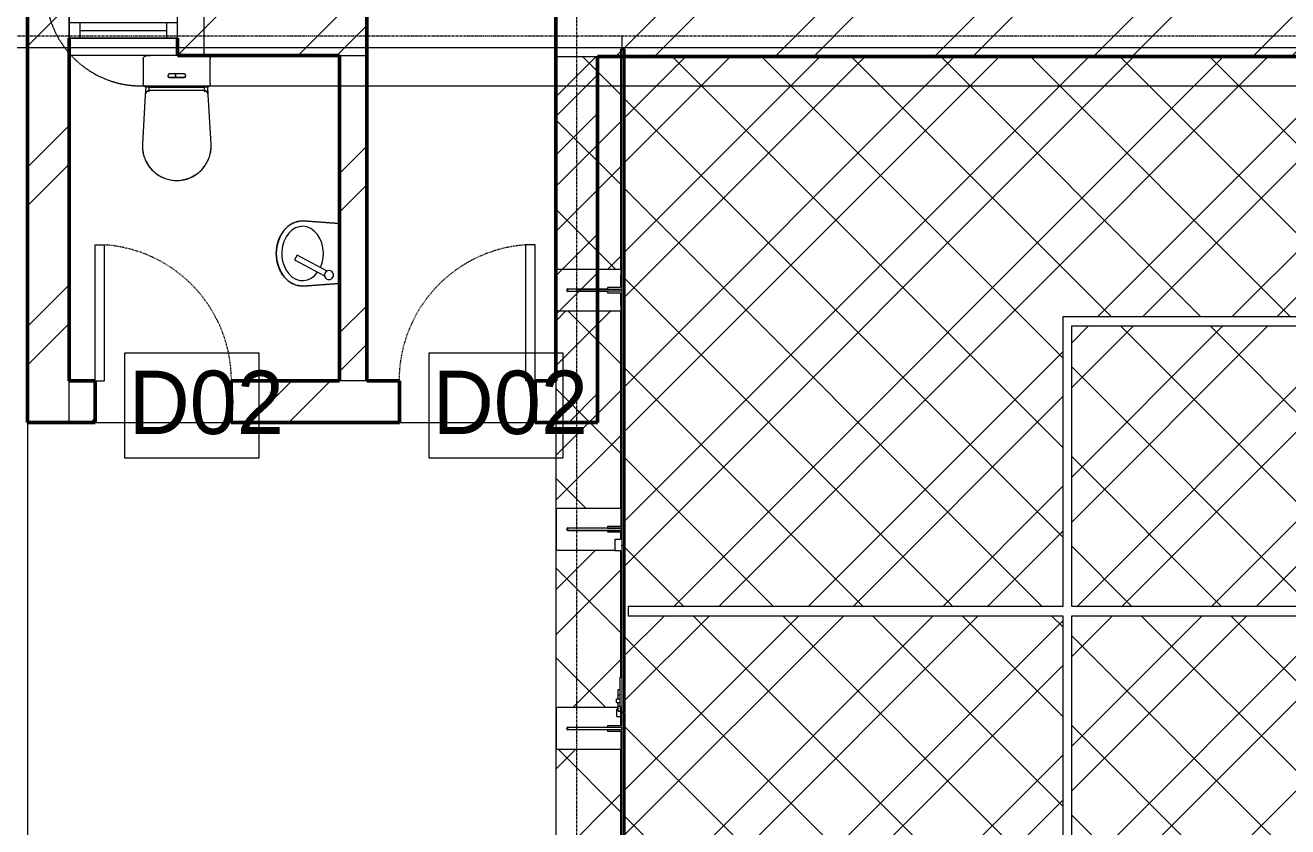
# Model space of a CAD drawing. Header units: inches. Extents: x 22 to 382261, y 22 to 371281.
# Drawn here: x 90373 to 97348, y 60759 to 65184 of the extents above; entities that cross this region are included whole.
import ezdxf

# ---------------------------------------------------------------- set-up
doc = ezdxf.new("R2010")
doc.units = ezdxf.units.IN
doc.header["$MEASUREMENT"] = 0
for name, pattern in [('_Tracejado médio', [4, 3, -1]), ('Dash', [6.35, 3.175, -3.175]), ('Grid Line 1_2_', [22.225, 12.7, -3.175, 3.175, -3.175]), ('Hidden 1_8_', [4.7625, 3.175, -1.5875])]:
    doc.linetypes.add(name, pattern=pattern)
for name, color, linetype, lineweight in [('A-ANNO-SYMB', 150, 'Continuous', 9), ('A-AREA', 32, 'Continuous', 9), ('A-DETL-HDLN', 90, 'Hidden 1_8_', 9), ('A-DOOR', 31, 'Continuous', 9), ('A-DOOR-HDLN', 31, 'Dash', 9), ('A-DOOR-IDEN', 31, 'Continuous', 9), ('A-FLOR', 192, 'Continuous', 9), ('A-FLOR-PATT', 8, 'Continuous', 9), ('A-GENM', 13, 'Continuous', 9), ('A-GLAZ', 151, 'Continuous', 9), ('A-GLAZ-SILL', 1, 'Continuous', 9), ('A-WALL', 113, 'Continuous', 9), ('A-WALL-PATT', 111, 'Continuous', 9), ('I-WALL', 2, 'Continuous', 9), ('P-SANR-FIXT', 6, 'Continuous', 9), ('Q-CASE', 31, 'Continuous', 9), ('S-GRID', 1, 'Continuous', 9)]:
    doc.layers.add(name, color=color, linetype=linetype, lineweight=lineweight)
doc.styles.add('Tw Cen MT Condensed', font='TCCM____.TTF', dxfattribs={"height": 1.35})
pattern_1 = [(45, (101903.7, 56557.85), (-440.033, 440.033), []), (45, (101903.7, 57224.6), (-440.033, 440.033), [])]

# ---------------------------------------------------------------- blocks, each defined once
blk = doc.blocks.new('M_Single-Flush - d02  toilet 750 by 2100-458073-01-GROUND FLOOR FURNITURE PLAN')
at = {"layer": 'A-DOOR'}
for p, q in [((375, -115), (324, -115)), ((324, -115), (324, -865)), ((375, -115), (375, -865)), ((375, -865), (324, -865))]:
    blk.add_line(p, q, dxfattribs=at)
at = {"layer": 'A-DOOR-HDLN'}
blk.add_arc((375, -115), 751.7, 180, 266.10967, dxfattribs=at)
blk = doc.blocks.new('M_Single-Flush - d02  toilet 750 by 2100-458074-01-GROUND FLOOR FURNITURE PLAN')
at = {"layer": 'A-DOOR'}
for p, q in [((375, 865), (324, 865)), ((324, 115), (324, 865)), ((375, 115), (375, 865)), ((375, 115), (324, 115))]:
    blk.add_line(p, q, dxfattribs=at)
at = {"layer": 'A-DOOR-HDLN'}
blk.add_arc((375, 115), 751.7, 93.89033, 180, dxfattribs=at)
blk = doc.blocks.new('Windows_Sgl_Plain - 600 by 600-438116-01-GROUND FLOOR FURNITURE PLAN')
at = {"layer": 'A-GLAZ'}
for p, q in [((-300, 161), (-300, -9.5)), ((300, 161), (-300, 161)), ((300, -9.5), (300, 161)), ((300, 73.5), (-300, 73.5)), ((-300, 73.5), (-300, 25.5)), ((-240, 73.5), (-240, -9.5)), ((240, -9.5), (240, 73.5)), ((300, 25.5), (300, 73.5)), ((-240, 32), (240, 32)), ((-300, -9.5), (300, -9.5)), ((300, -9.5), (-300, -9.5))]:
    blk.add_line(p, q, dxfattribs=at)
at = {"layer": 'A-GLAZ-SILL'}
for p, q in [((-300, 161), (-300, 124.7)), ((300, 161), (-300, 161)), ((300, 124.7), (300, 161))]:
    blk.add_line(p, q, dxfattribs=at)
blk = doc.blocks.new('Water_Closet_Toilet_19179_0001 - 540 x 360mm-369814-01-GROUND FLOOR FURNITURE PLAN')
at = {"layer": 'P-SANR-FIXT'}
for p, q in [((-189.7, 333.9), (-174.3, 62)), ((174.3, 62), (189.7, 333.9)), ((-173.9, 62), (-171.5, 18.7)), ((-151.8, 19.9), (-153.2, 44.6)), ((-149.3, 38.4), (149.3, 38.4)), ((145, 19.9), (-145, 19.9)), ((153.2, 44.6), (151.8, 19.9)), ((171.5, 18.7), (173.9, 62)), ((-185, -0.1), (-185, -134.9)), ((-39.7, -33.6), (39.7, -33.6)), ((6.9, -33.6), (-39.7, -33.6)), ((-39.7, -53.6), (39.7, -53.6)), ((-39.7, -53.6), (6.9, -53.6)), ((6.9, -33.6), (6.9, -53.6)), ((39.7, -33.6), (6.9, -33.6)), ((6.9, -33.6), (6.9, -53.6)), ((6.9, -53.6), (6.9, -33.6)), ((6.9, -53.6), (39.7, -53.6)), ((185, -134.9), (185, -0.1)), ((-145, -154.9), (-5.1, -154.9)), ((-5, -154.9), (0, -154.9)), ((0, -154.9), (145, -154.9))]:
    blk.add_line(p, q, dxfattribs=at)
at = {"layer": 'P-SANR-FIXT', "flags": 128}
for points in [[(189.7, 333.9), (190, 341.5), (189.9, 349.1), (189.6, 356.7), (189, 364.3), (188.1, 371.8), (186.8, 379.3), (185.3, 386.7), (183.5, 394.1), (181.3, 401.4), (178.9, 408.6), (176.2, 415.7), (173.2, 422.7), (170, 429.6), (166.4, 436.3), (162.6, 442.9), (158.6, 449.3), (154.3, 455.6), (149.7, 461.7), (144.9, 467.5), (139.9, 473.2), (134.6, 478.7), (129.2, 484), (123.5, 489.1), (117.6, 493.9), (111.6, 498.5), (105.3, 502.8), (98.9, 506.9), (92.3, 510.7), (85.6, 514.3), (78.8, 517.6), (71.8, 520.6), (64.7, 523.3), (57.5, 525.8), (50.2, 527.9), (42.9, 529.8), (35.4, 531.3), (27.9, 532.6), (20.4, 533.6), (12.8, 534.2), (5.2, 534.6), (-2.4, 534.7), (-10, 534.4), (-17.5, 533.9), (-25.1, 533), (-32.6, 531.9), (-40.1, 530.4), (-47.5, 528.6), (-54.8, 526.6), (-62, 524.3), (-69.1, 521.6), (-76.2, 518.7), (-83.1, 515.5), (-89.8, 512.1), (-96.5, 508.4), (-102.9, 504.4), (-109.2, 500.1), (-115.4, 495.6), (-121.3, 490.9), (-127.1, 485.9), (-132.6, 480.7), (-137.9, 475.3), (-143.1, 469.7), (-147.9, 463.9), (-152.6, 457.9), (-157, 451.7), (-161.1, 445.3), (-165, 438.8), (-168.7, 432.1), (-172, 425.3), (-175.1, 418.4), (-177.9, 411.3), (-180.5, 404.1), (-182.7, 396.9), (-184.6, 389.5), (-186.3, 382.1), (-187.6, 374.6), (-188.7, 367.1), (-189.4, 359.5), (-189.9, 351.9), (-190, 344.3), (-189.8, 336.8), (-189.7, 333.9)], [(189.7, 333.9), (190, 341.5), (189.9, 349.1), (189.6, 356.7), (189, 364.3), (188.1, 371.8), (186.8, 379.3), (185.3, 386.7), (183.5, 394.1), (181.3, 401.4), (178.9, 408.6), (176.2, 415.7), (173.2, 422.7), (170, 429.6), (166.4, 436.3), (162.6, 442.9), (158.6, 449.3), (154.3, 455.6), (149.7, 461.7), (144.9, 467.5), (139.9, 473.2), (134.6, 478.7), (129.2, 484), (123.5, 489.1), (117.6, 493.9), (111.6, 498.5), (105.3, 502.8), (98.9, 506.9), (92.3, 510.7), (85.6, 514.3), (78.8, 517.6), (71.8, 520.6), (64.7, 523.3), (57.5, 525.8), (50.2, 527.9), (42.9, 529.8), (35.4, 531.3), (27.9, 532.6), (20.4, 533.6), (12.8, 534.2), (5.2, 534.6), (-2.4, 534.7), (-10, 534.4), (-17.5, 533.9), (-25.1, 533), (-32.6, 531.9), (-40.1, 530.4), (-47.5, 528.6), (-54.8, 526.6), (-62, 524.3), (-69.1, 521.6), (-76.2, 518.7), (-83.1, 515.5), (-89.8, 512.1), (-96.5, 508.4), (-102.9, 504.4), (-109.2, 500.1), (-115.4, 495.6), (-121.3, 490.9), (-127.1, 485.9), (-132.6, 480.7), (-137.9, 475.3), (-143.1, 469.7), (-147.9, 463.9), (-152.6, 457.9), (-157, 451.7), (-161.1, 445.3), (-165, 438.8), (-168.7, 432.1), (-172, 425.3), (-175.1, 418.4), (-177.9, 411.3), (-180.5, 404.1), (-182.7, 396.9), (-184.6, 389.5), (-186.3, 382.1), (-187.6, 374.6), (-188.7, 367.1), (-189.4, 359.5), (-189.9, 351.9), (-190, 344.3), (-189.8, 336.8), (-189.7, 333.9)], [(-115.2, 495.4), (-121.1, 490.7), (-126.9, 485.7), (-132.4, 480.5), (-137.7, 475.1), (-142.8, 469.5), (-147.4, 464)], [(-76, 518.5), (-82.9, 515.3), (-89.7, 511.8), (-96.3, 508.1), (-102.8, 504.1), (-107.9, 500.7)], [(-28.9, 532.1), (-32.6, 531.5), (-40, 530.1), (-47.4, 528.3), (-54.7, 526.3), (-61.9, 524), (-67.7, 521.8)], [(22.7, 533), (20.4, 533.3), (12.8, 533.9), (5.2, 534.3), (-2.4, 534.3), (-10, 534.1), (-17.5, 533.6), (-19.6, 533.3)], [(64.6, 523), (57.4, 525.5), (50.1, 527.6), (42.8, 529.5), (35.4, 531), (28.1, 532.3)], [(107.7, 500.8), (105.1, 502.6), (98.7, 506.6), (92.2, 510.5), (85.5, 514), (78.6, 517.3), (74.6, 519)], [(139.7, 473), (134.4, 478.5), (129, 483.8), (123.3, 488.8), (117.4, 493.6), (115.2, 495.3)], [(-172, 424.6), (-174.8, 418.2), (-177.6, 411.2), (-180.2, 404), (-182.4, 396.8), (-184.3, 389.4), (-185.4, 384.5)], [(-148.4, 462.8), (-152.3, 457.7), (-156.7, 451.5), (-160.9, 445.2), (-164.8, 438.6), (-168.4, 432)], [(169.5, 429.8), (166.2, 436.2), (162.4, 442.7), (158.3, 449.1), (154, 455.4), (149.5, 461.5)], [(185.4, 384.5), (185, 386.7), (183.2, 394), (181, 401.3), (178.6, 408.5), (175.9, 415.6), (173, 422.6)], [(-186.5, 378.9), (-187.3, 374.6), (-188.4, 367.1), (-189.1, 359.5), (-189.6, 351.9), (-189.7, 344.3), (-189.5, 336.8), (-189.4, 333.9)], [(189.4, 333.9), (189.7, 341.5), (189.6, 349.1), (189.3, 356.7), (188.7, 364.2), (187.7, 371.8), (186.5, 379.2)], [(-174.3, 62), (-174.2, 61), (-174.1, 60), (-173.9, 59), (-173.7, 58), (-173.5, 57.1), (-173.2, 56.1), (-172.9, 55.2), (-172.5, 54.2), (-172.2, 53.3), (-171.7, 52.4), (-171.3, 51.5), (-170.8, 50.6), (-170.3, 49.8), (-169.7, 49), (-169.1, 48.2), (-168.5, 47.4), (-167.8, 46.6), (-167.1, 45.9), (-166.4, 45.2), (-165.7, 44.5), (-164.9, 43.9), (-164.1, 43.3), (-163.3, 42.7), (-162.4, 42.2), (-161.6, 41.7), (-160.7, 41.2), (-159.8, 40.7), (-158.9, 40.3), (-158, 40), (-157, 39.6), (-156.1, 39.4), (-155.1, 39.1), (-154.1, 38.9), (-153.1, 38.7), (-152.1, 38.6), (-151.1, 38.5), (-150.1, 38.4), (-149.3, 38.4)], [(-174.3, 62), (-174.2, 61), (-174.1, 60), (-173.9, 59), (-173.7, 58), (-173.5, 57.1), (-173.2, 56.1), (-172.9, 55.2), (-172.5, 54.2), (-172.2, 53.3), (-171.7, 52.4), (-171.3, 51.5), (-170.8, 50.6), (-170.3, 49.8), (-169.7, 49), (-169.1, 48.2), (-168.5, 47.4), (-167.8, 46.6), (-167.1, 45.9), (-166.4, 45.2), (-165.7, 44.5), (-164.9, 43.9), (-164.1, 43.3), (-163.3, 42.7), (-162.4, 42.2), (-161.6, 41.7), (-160.7, 41.2), (-159.8, 40.7), (-158.9, 40.3), (-158, 40), (-157, 39.6), (-156.1, 39.4), (-155.1, 39.1), (-154.1, 38.9), (-153.1, 38.7), (-152.1, 38.6), (-151.1, 38.5), (-150.1, 38.4), (-149.3, 38.4)], [(-165, 19.9), (-158.7, 19.9), (-151.9, 19.9), (-145, 19.9)], [(145, 19.9), (151.9, 19.9), (158.7, 19.9), (165, 19.9)], [(149.3, 38.4), (150.3, 38.4), (151.3, 38.5), (152.3, 38.6), (153.3, 38.7), (154.3, 38.9), (155.2, 39.1), (156.2, 39.4), (157.2, 39.7), (158.1, 40), (159, 40.4), (159.9, 40.8), (160.8, 41.2), (161.7, 41.7), (162.6, 42.2), (163.4, 42.8), (164.2, 43.4), (165, 44), (165.8, 44.6), (166.5, 45.3), (167.2, 46), (167.9, 46.7), (168.6, 47.5), (169.2, 48.3), (169.8, 49.1), (170.3, 49.9), (170.9, 50.8), (171.3, 51.6), (171.8, 52.5), (172.2, 53.4), (172.6, 54.4), (172.9, 55.3), (173.2, 56.3), (173.5, 57.2), (173.7, 58.2), (173.9, 59.2), (174.1, 60.2), (174.2, 61.2), (174.3, 62)], [(149.3, 38.4), (150.3, 38.4), (151.3, 38.5), (152.3, 38.6), (153.3, 38.7), (154.3, 38.9), (155.2, 39.1), (156.2, 39.4), (157.2, 39.7), (158.1, 40), (159, 40.4), (159.9, 40.8), (160.8, 41.2), (161.7, 41.7), (162.6, 42.2), (163.4, 42.8), (164.2, 43.4), (165, 44), (165.8, 44.6), (166.5, 45.3), (167.2, 46), (167.9, 46.7), (168.6, 47.5), (169.2, 48.3), (169.8, 49.1), (170.3, 49.9), (170.9, 50.8), (171.3, 51.6), (171.8, 52.5), (172.2, 53.4), (172.6, 54.4), (172.9, 55.3), (173.2, 56.3), (173.5, 57.2), (173.7, 58.2), (173.9, 59.2), (174.1, 60.2), (174.2, 61.2), (174.3, 62)], [(-145, -154.9), (-151.9, -154.9), (-158.7, -154.9), (-165, -154.9)], [(165, -154.9), (158.7, -154.9), (151.9, -154.9), (145, -154.9)]]:
    blk.add_lwpolyline(points, dxfattribs=at)
at = {"layer": 'P-SANR-FIXT'}
for centre, radius, start, end in [((0, 344.7), 190, 104.49894, 111.51921), ((0, 344.7), 190, 82.82693, 91.63919), ((0, 344.7), 190, 154.55762, 158.68222), ((0, 344.7), 190, 149.65511, 150.79764), ((0, 344.7), 190, 138.38324, 143.42068), ((0, 344.7), 190, 36.57932, 46.35698), ((0, 344.7), 190, 29.20236, 30.34489), ((0, 344.7), 190, 21.31778, 25.44238), ((0, 344.7), 190, 168.90376, 175.5346), ((0, 344.7), 190, 4.4654, 11.09624), ((0, 344.7), 190, 178.91316, 183.24989), ((0, 344.7), 190, 356.75011, 1.08684), ((-149.3, 63.4), 25, 183.24989, 270), ((149.3, 63.4), 25, 270, 356.75011), ((-39.4, -43.6), 10, 91.77042, 268.22958), ((-39.4, -43.6), 10, 106.47535, 253.52465), ((39.4, -43.6), 10, 271.77042, 88.22958), ((39.4, -43.6), 10, 271.77042, 73.52465)]:
    blk.add_arc(centre, radius, start, end, dxfattribs=at)
for points, knots in [([(-185, -0.1), (-185, 1.1), (-184.8, 3.6), (-183.8, 7.1), (-182.1, 10.5), (-179.7, 13.6), (-176.8, 16.2), (-172.1, 18.9), (-167.9, 19.9), (-165, 19.9)], [0, 0, 0, 0, 0.125, 0.25, 0.375, 0.5, 0.625, 0.75, 1, 1, 1, 1]), ([(165, 19.9), (166.7, 19.9), (169.9, 19.5), (174.4, 17.8), (178.2, 15.2), (180.9, 12.2), (182.6, 9.5), (183.5, 7.6), (184.6, 4.6), (185, 2), (185, -0.1)], [0, 0, 0, 0, 0.142857, 0.285714, 0.428571, 0.571429, 0.678571, 0.732143, 0.785714, 1, 1, 1, 1]), ([(-166, -154.9), (-167.3, -154.8), (-170.2, -154.4), (-174.4, -152.8), (-178.2, -150.2), (-180.9, -147.2), (-182.6, -144.6), (-183.5, -142.6), (-184.6, -139.6), (-185, -137), (-185, -134.9)], [0.0280724, 0.0280724, 0.0280724, 0.0280724, 0.1428571, 0.2857143, 0.4285714, 0.5714286, 0.6785714, 0.7321429, 0.7857143, 1, 1, 1, 1]), ([(185, -134.9), (185, -136.1), (184.8, -138.6), (183.8, -142.1), (182.1, -145.5), (179.7, -148.6), (176.8, -151.2), (172.4, -153.8), (168.6, -154.7), (166.1, -154.9)], [0, 0, 0, 0, 0.125, 0.25, 0.375, 0.5, 0.625, 0.75, 0.968386, 0.968386, 0.968386, 0.968386])]:
    blk.add_open_spline(points, degree=3, knots=knots, dxfattribs=at)
blk = doc.blocks.new('Sink - Bathroom _5_ - Sink - Bathroom _5_-373031-01-GROUND FLOOR FURNITURE PLAN')
at = {"layer": 'P-SANR-FIXT'}
for p, q in [((-165, 0), (165, 0)), ((165, 0), (-165, 0)), ((165, 0), (180, -205)), ((180, -205), (165, 0)), ((-180, -205), (-165, 0)), ((-165, 0), (-180, -205)), ((96.9, -69.8), (9.3, -234.5)), ((35.8, -248.6), (123.5, -83.7)), ((9.3, -234.5), (35.8, -248.6))]:
    blk.add_line(p, q, dxfattribs=at)
for start, end in [(152, 332), (332, 152)]:
    blk.add_arc((119.5, -59), 25, start, end, dxfattribs=at)
for major_axis, ratio, start_param, end_param in [((150, 0), 0.766667, 1.028817, 7.090351), ((180, 0), 0.805556, 3.141593, 6.283185)]:
    blk.add_ellipse((0, -205), major_axis=major_axis, ratio=ratio, start_param=start_param, end_param=end_param, dxfattribs=at)
blk.add_open_spline([(180, -205), (180, -213.3), (178.7, -225.5), (174.5, -241.2), (170.1, -252.9), (164.5, -264.3), (157.8, -275.2), (149.8, -285.7), (140.9, -295.5), (131, -304.7), (120, -313.3), (108.4, -321), (95.9, -327.9), (82.7, -334), (69, -339.1), (54.7, -343.3), (41.7, -346.2), (30.2, -348), (20.2, -349.2), (10.1, -349.8), (0, -350.1), (-10.1, -349.8), (-20.2, -349.2), (-30.2, -348), (-40.1, -346.4), (-49.8, -344.4), (-59.5, -341.9), (-69, -339), (-78.1, -335.7), (-87.1, -332), (-95.8, -327.8), (-104.3, -323.3), (-112.3, -318.4), (-120, -313.2), (-127.3, -307.6), (-134.3, -301.6), (-140.8, -295.5), (-146.8, -289), (-152.5, -282.2), (-157.6, -275.1), (-162.3, -267.9), (-166.4, -260.6), (-171.2, -250.4), (-175.9, -237.3), (-179.2, -221.4), (-180, -210.5), (-180, -205)], degree=3, knots=[-1, -1, -1, -1, -0.946429, -0.919643, -0.892857, -0.866071, -0.839286, -0.8125, -0.785714, -0.758929, -0.732143, -0.705357, -0.678571, -0.651786, -0.625, -0.598214, -0.571429, -0.553571, -0.535714, -0.517857, -0.5, -0.482143, -0.464286, -0.446429, -0.428571, -0.410714, -0.392857, -0.375, -0.357143, -0.339286, -0.321429, -0.303571, -0.285714, -0.267857, -0.25, -0.232143, -0.214286, -0.196429, -0.178571, -0.160714, -0.142857, -0.125, -0.107143, -0.071429, -0.035714, 0, 0, 0, 0], dxfattribs=at)
blk = doc.blocks.new('Casework 9 - Casework 8-559231-01-GROUND FLOOR FURNITURE PLAN')
at = {"layer": 'Q-CASE'}
for p, q in [((-4148.8, 7015.7), (-5798.8, 7015.7)), ((-5798.8, 7015.7), (-5798.8, 5415.7)), ((-5748.8, 5415.7), (-5748.8, 6965.7)), ((-5748.8, 6965.7), (-4148.8, 6965.7)), ((-5798.8, 5415.7), (-8200.1, 5415.7)), ((-8200.1, 5415.7), (-8200.1, 5365.7)), ((-4148.8, 5415.7), (-5748.8, 5415.7)), ((-8200.1, 5365.7), (-5798.8, 5365.7)), ((-5798.8, 5365.7), (-5798.8, 3816)), ((-5748.8, 5365.7), (-4148.8, 5365.7)), ((-5748.8, 3815.7), (-5748.8, 5365.7))]:
    blk.add_line(p, q, dxfattribs=at)
blk = doc.blocks.new('Back wall - ASB FREESTANDING GLASS BACK WALL-V4-01-GROUND FLOOR FURNITURE PLAN')
at = {"layer": 'A-GENM'}
for p, q in [((-1985, 364), (-1985, 9)), ((-1760, 369), (-1980, 369)), ((-1755, 9), (-1755, 364)), ((-665, 364), (-665, 9)), ((-440, 369), (-660, 369)), ((-435, 26), (-435, 364)), ((435, 364), (435, 44)), ((660, 369), (440, 369)), ((665, 9), (665, 364)), ((1755, 364), (1755, 140)), ((1980, 369), (1760, 369)), ((1985, 140), (1985, 364)), ((-1877, 86), (-1877, 304)), ((-1864, 306), (-1876, 306)), ((-1876, 306), (-1876, 256)), ((-1872, 309), (-1870, 309)), ((-1870, 309), (-1868, 309)), ((-1864, 256), (-1864, 306)), ((-1863, 304), (-1863, 86)), ((-557, 86), (-557, 304)), ((-552, 309), (-550, 309)), ((-550, 309), (-548, 309)), ((-543, 304), (-543, 86)), ((543, 86), (543, 304)), ((548, 309), (550, 309)), ((550, 309), (552, 309)), ((557, 304), (557, 86)), ((1863, 140), (1863, 304)), ((1876, 306), (1864, 306)), ((1864, 306), (1864, 256)), ((1868, 309), (1870, 309)), ((1870, 309), (1872, 309)), ((1876, 291.4), (1876, 306)), ((1876, 281), (1876, 291.4)), ((1876, 256), (1876, 281)), ((1877, 304), (1877, 140)), ((-1876, 6), (-1876, 256)), ((-1864, 256), (-1864, 6)), ((1864, 140), (1864, 256)), ((1876, 256), (1876, 140)), ((1755, 140), (1755, 9)), ((1863, 86), (1863, 140)), ((1864, 6), (1864, 140)), ((1876, 140), (1876, 6)), ((1877, 140), (1877, 86)), ((1985, 9), (1985, 140)), ((-1876, 86), (-1884, 86)), ((-1884, 86), (-1884, 14)), ((-1856, 86), (-1864, 86)), ((-1856, 14), (-1856, 86)), ((-556, 86), (-564, 86)), ((-564, 86), (-564, 6)), ((-536, 86), (-544, 86)), ((-536, 14), (-536, 86)), ((543.5, 86), (535.5, 86)), ((535.5, 86), (535.5, 14)), ((543.5, 6), (543.5, 86)), ((556.5, 86), (556.5, 6)), ((564.5, 86), (556.5, 86)), ((564.5, 6), (564.5, 86)), ((1864, 86), (1856, 86)), ((1856, 86), (1856, 14)), ((1884, 86), (1876, 86)), ((1884, 14), (1884, 86)), ((-3200, 6), (-3200, 12.5)), ((-3135, 12.5), (-3200, 12.5)), ((-1985, 12.5), (-3135, 12.5)), ((-1985, 9), (-1957.5, 9)), ((-1884, 14), (-1956, 14)), ((-1956, 14), (-1956, 6)), ((-1784, 14), (-1856, 14)), ((-1784, 6), (-1784, 14)), ((-1784, 9), (-1755, 9)), ((-665, 12.5), (-1755, 12.5)), ((-665, 9), (-564, 9)), ((-444, 14), (-536, 14)), ((-484, 34), (-444, 34)), ((-484, 34), (-484, 14)), ((-463, 6), (-458, 6)), ((-455, 26), (-429, 26)), ((-455, 26), (-455, 16)), ((-433.1, 16), (-455, 16)), ((-444, 26), (-444, 34)), ((-444, 6), (-444, 14)), ((-444, 9), (-435, 9)), ((-436, 16), (-436, 6)), ((-426, 16), (-436, 16)), ((-435, 9), (-435, 16)), ((-429, 26), (-425, 26)), ((-426, 16), (-266, 16)), ((-425, 26), (-406, 26)), ((-425, 26), (-425, 16)), ((-406, 36), (-386, 36)), ((-406, 36), (-406, 16)), ((-386, 36), (-386, 16)), ((-386, 26), (-365, 26)), ((-365, 26), (-361, 26)), ((-365, 26), (-365, 16)), ((-361, 26), (-335, 26)), ((-335, 26), (-335, 16)), ((-266, 16), (-266, 6)), ((373.5, 12.5), (-266, 12.5)), ((433.5, 14), (373.5, 14)), ((373.5, 14), (373.5, 6)), ((493.5, 44), (433.5, 44)), ((433.5, 44), (433.5, 14)), ((458, 6), (463, 6)), ((493.5, 14), (493.5, 44)), ((535.5, 14), (493.5, 14)), ((564.2, 9), (665, 9)), ((1755, 12.5), (665, 12.5)), ((1755, 9), (1784, 9)), ((1856, 14), (1784, 14)), ((1784, 14), (1784, 6)), ((1956, 14), (1884, 14)), ((1956, 6), (1956, 14)), ((1956, 9), (1985, 9)), ((3160, 12.5), (1985, 12.5)), ((3166.1, 12.5), (3160, 12.5)), ((3174.5, 12.5), (3168.3, 12.5)), ((3200, 12.5), (3175.6, 12.5)), ((3200, 12.5), (3200, 6)), ((-3200, -12.5), (-3200, -6)), ((-3200, -12.5), (-3135, -12.5)), ((-3135, -12.5), (3160, -12.5)), ((3160, -12.5), (3167.3, -12.5)), ((3170, -12.5), (3177.3, -12.5)), ((3178.7, -12.5), (3200, -12.5)), ((3200, -6), (3200, -12.5))]:
    blk.add_line(p, q, dxfattribs=at)
at = {"layer": 'A-GENM', "lineweight": 18}
for p, q in [((-556, 306), (-556, 6)), ((-544, 306), (-556, 306)), ((-544, 6), (-544, 306)), ((556, 306), (544, 306)), ((544, 306), (544, 6)), ((556, 6), (556, 306)), ((-3200, 6), (-3200, -6)), ((-463, 6), (-3200, 6)), ((-556, 6), (-544, 6)), ((-463, -6), (-463, 6)), ((458, 6), (-458, 6)), ((-458, 6), (-458, -6)), ((458, -6), (458, 6)), ((3200, 6), (463, 6)), ((463, 6), (463, -6)), ((544, 6), (556, 6)), ((3200, -6), (3200, 6)), ((-3200, -6), (-463, -6)), ((-458, -6), (458, -6)), ((463, -6), (3200, -6))]:
    blk.add_line(p, q, dxfattribs=at)
at = {"layer": 'A-GENM'}
for centre, start, end in [((-1980, 364), 90, 180), ((-1760, 364), 0, 90), ((-660, 364), 90, 180), ((-440, 364), 0, 90), ((440, 364), 90, 180), ((660, 364), 0, 90), ((1760, 364), 90, 180), ((1980, 364), 0, 90), ((-1872, 304), 90, 180), ((-1868, 304), 0, 90), ((-552, 304), 90, 180), ((-548, 304), 0, 90), ((548, 304), 90, 180), ((552, 304), 0, 90), ((1868, 304), 90, 180), ((1872, 304), 60, 90), ((1872, 304), 45, 60), ((1872, 304), 0, 45)]:
    blk.add_arc(centre, 5, start, end, dxfattribs=at)
blk = doc.blocks.new('M_Door Tag1 - M_Door Tag 2-910938-01-GROUND FLOOR FURNITURE PLAN')
at = {"layer": 'A-DOOR-IDEN'}
for p, q in [((-1.206, 1.536), (3.019, 1.536)), ((-1.206, -1.791), (-1.206, 1.536)), ((3.019, 1.536), (3.019, -1.791)), ((3.019, -1.791), (-1.206, -1.791))]:
    blk.add_line(p, q, dxfattribs=at)

msp = doc.modelspace()

# ---------------------------------------------------------------- hatches: boundary and pattern name
at = {"layer": 'A-FLOR-PATT'}
h = msp.add_hatch(dxfattribs=at)
h.set_pattern_fill('FP_8', color=256, style=0, pattern_type=2)
h.set_pattern_definition([(45, (101903.7, 56557.85), (-371.231, 371.231), []), (45, (102151.2, 56557.85), (-371.231, 371.231), []), (135, (101903.7, 56557.85), (-247.487, -247.487), [])])
h.paths.add_polyline_path([(93304.9, 51966), (93668.9, 51966), (93668.9, 53095), (93665.9, 53095), (93665.9, 53066), (93310.9, 53066), (93305.9, 53071), (93305.9, 53291), (93310.9, 53296), (93665.9, 53296), (93665.9, 53267), (93668.9, 53267), (93668.9, 54487), (93665.9, 54487), (93665.9, 54386), (93310.9, 54386), (93305.9, 54391), (93305.9, 54611), (93310.9, 54616), (93648.9, 54616), (93648.9, 54622), (93658.9, 54622.5), (93658.9, 54626), (93648.9, 54626), (93648.9, 54645), (93638.9, 54645), (93638.9, 54665), (93648.9, 54665), (93648.9, 54686), (93658.9, 54687.1), (93658.9, 54690), (93648.9, 54690), (93648.9, 54716), (93658.9, 54716), (93658.9, 54785), (93668.9, 54785), (93668.9, 55424.5), (93660.9, 55424.5), (93660.9, 55484.5), (93310.9, 55486), (93305.9, 55491), (93305.9, 55711), (93310.9, 55716), (93665.9, 55716), (93665.9, 55615.5), (93668.9, 55615.5), (93668.9, 56835), (93665.9, 56835), (93665.9, 56806), (93310.9, 56806), (93305.9, 56811), (93305.9, 57031), (93310.9, 57036), (93665.9, 57036), (93665.9, 57007), (93668.9, 57007), (93668.9, 58251), (93680.9, 58251), (93680.9, 55514), (93668.9, 55514), (93668.9, 55509), (93680.9, 55509), (93680.9, 55223.5), (96104.9, 55223.5), (96104.9, 56823.5), (97754.9, 56823.5), (97754.9, 58266), (97804.9, 58266), (97804.9, 51966), (103129.9, 51966.1), (103129.9, 65011), (97804.9, 65011), (97804.9, 58716), (97754.9, 58716), (97754.9, 60323.5), (96104.9, 60323.5), (96104.9, 61923.5), (93703.6, 61923.5), (93703.6, 61973.5), (96104.9, 61973.5), (96104.9, 63573.5), (97754.9, 63573.5), (97754.9, 65011), (93680.9, 65011), (93680.9, 62314), (93668.9, 62314), (93668.9, 62309), (93680.9, 62309), (93680.9, 61393), (93668.9, 61393), (93668.9, 61388), (93680.9, 61388), (93680.9, 58651), (93668.9, 58651), (93668.9, 59895), (93665.9, 59893.5), (93665.9, 59866), (93310.9, 59866), (93305.9, 59871), (93305.9, 60091), (93310.9, 60096), (93665.9, 60096), (93665.9, 60067), (93668.9, 60067), (93668.9, 61287), (93665.9, 61287), (93665.9, 61186), (93310.9, 61186), (93305.9, 61193.2), (93305.9, 61411), (93310.9, 61416), (93648.9, 61416), (93648.9, 61422), (93658.9, 61422.5), (93658.9, 61426), (93648.9, 61426), (93648.9, 61445), (93638.9, 61445), (93638.9, 61465), (93648.9, 61465), (93648.9, 61486), (93658.9, 61487.1), (93658.9, 61490), (93648.9, 61490), (93648.9, 61516), (93658.9, 61516), (93658.9, 61585), (93668.9, 61585), (93668.9, 62224.5), (93660.9, 62224.5), (93660.9, 62284.5), (93310.9, 62286), (93305.9, 62291), (93305.9, 62511), (93310.9, 62516), (93665.9, 62516), (93665.9, 62415.5), (93668.9, 62415.5), (93668.9, 63635), (93665.9, 63635), (93665.9, 63606), (93310.9, 63606), (93305.9, 63611), (93305.9, 63831), (93310.9, 63836), (93665.9, 63836), (93665.9, 63807), (93668.9, 63807), (93668.9, 65011), (93304.9, 65011), (93304.9, 52745.1)])
h.paths.add_polyline_path([(93680.9, 51966), (97754.9, 51966), (97754.9, 53573.5), (96104.9, 53573.5), (96104.9, 55173.5), (93680.9, 55173.5), (93680.9, 54593), (93668.9, 54593), (93668.9, 54588), (93680.9, 54588), (93680.9, 52745.1)])
h.paths.add_polyline_path([(93370.9, 53174), (93368.9, 53175), (93370.9, 53187), (93366.6, 53185.5), (93365.9, 53179), (93368.4, 53174.7), (93369.6, 53174.2)])
h.paths.add_polyline_path([(97754.9, 53623.5), (97754.1, 55173.5), (96154.9, 55173.5), (96154.9, 53623.5), (97728.6, 53623.5)])
h.paths.add_polyline_path([(93393.7, 54494), (93368.9, 54495), (93370.9, 54507), (93366.6, 54505.5), (93365.9, 54499), (93368.4, 54494.7), (93370.9, 54494)])
h.paths.add_polyline_path([(93668.9, 54607), (93668.9, 54618), (93665.9, 54616), (93665.9, 54607)])
h.paths.add_polyline_path([(97754.9, 55223.5), (97753.2, 56773.5), (96154.9, 56773.5), (96154.9, 55223.5), (97703, 55223.5)])
h.paths.add_polyline_path([(114684.9, 55236.5), (114684.9, 61661.5), (110164.9, 61661.5), (110164.9, 60138.5), (111814.9, 60138.5), (111814.9, 58458.5), (114424.9, 58458.5), (114424.9, 58408.5), (111814.9, 58408.5), (111814.9, 56888.5), (110164.9, 56888.5), (110164.9, 55281), (110114.9, 55281), (110114.9, 61661.5), (104784.9, 61661.5), (104784.9, 55236.5), (113369.2, 55236.5)])
h.paths.add_polyline_path([(93370.9, 55594), (93368.9, 55595), (93370.9, 55607), (93366.6, 55605.5), (93365.9, 55599), (93368.4, 55594.7), (93369.6, 55594.2)])
h.paths.add_polyline_path([(93420, 56914), (93368.9, 56915), (93370.9, 56927), (93366.6, 56925.5), (93365.9, 56919), (93368.4, 56914.7), (93370.9, 56914), (93418.9, 56914)])
h.paths.add_polyline_path([(111764.9, 56938.5), (111764.9, 58408.5), (110164.9, 58408.5), (110164.9, 56938.5), (111521.8, 56938.5)])
h.paths.add_polyline_path([(110165.7, 58458.5), (111764.9, 58458.5), (111764.9, 60088.5), (110164.9, 60088.5), (110164.9, 58458.5)])
h.paths.add_polyline_path([(93370.9, 59974), (93368.9, 59975), (93370.9, 59987), (93366.6, 59985.5), (93365.9, 59979), (93368.4, 59974.7), (93369.6, 59974.2)])
h.paths.add_polyline_path([(97754.9, 60373.5), (97754.1, 61923.5), (96154.9, 61923.5), (96154.9, 60373.5), (97729.6, 60373.5)])
h.paths.add_polyline_path([(93588.9, 61294), (93588.9, 61295), (93368.9, 61295), (93370.9, 61307), (93366.6, 61305.5), (93365.9, 61299), (93368.4, 61294.7), (93370.9, 61294), (93509.2, 61294)])
h.paths.add_polyline_path([(93668.9, 61407), (93668.9, 61418), (93665.9, 61416), (93665.9, 61407)])
h.paths.add_polyline_path([(96742.2, 61973.5), (97754.9, 61973.5), (97753.3, 63523.5), (96154.9, 63523.5), (96154.9, 61973.5)])
h.paths.add_polyline_path([(93370.9, 62394), (93368.9, 62395), (93370.9, 62407), (93366.6, 62405.5), (93365.9, 62399), (93368.4, 62394.7), (93369.6, 62394.2)])
h.paths.add_polyline_path([(93406, 63714), (93368.9, 63715), (93370.9, 63727), (93366.6, 63725.5), (93365.9, 63719), (93368.4, 63714.7), (93370.9, 63714), (93394.8, 63714)])
at = {"layer": 'A-WALL-PATT'}
h = msp.add_hatch(dxfattribs=at)
h.set_pattern_fill('FP_1', color=256, style=0, pattern_type=2)
h.set_pattern_definition(pattern_1)
h.paths.add_polyline_path([(90384.9, 65016), (90614.9, 65016), (90614.9, 65246), (90384.9, 65246), (90384.9, 65113)])
h.paths.add_polyline_path([(92259.9, 65016), (92259.9, 65246), (91214.9, 65246), (91214.9, 65016), (92123.6, 65016)])
h = msp.add_hatch(dxfattribs=at)
h.set_pattern_fill('FP_1', color=256, style=0, pattern_type=2)
h.set_pattern_definition(pattern_1)
h.paths.add_polyline_path([(103244.9, 65011), (103244.9, 65241), (101083.1, 65241), (101083.1, 65226), (99254.3, 65226), (99254.3, 65241), (93304.9, 65241), (93304.9, 65011), (103208.3, 65011)])
h = msp.add_hatch(dxfattribs=at)
h.set_pattern_fill('FP_1', color=256, style=0, pattern_type=2)
h.set_pattern_definition(pattern_1)
h.paths.add_polyline_path([(90614.9, 63221), (90614.9, 65016), (90384.9, 65016), (90384.9, 63221)])
h = msp.add_hatch(dxfattribs=at)
h.set_pattern_fill('FP_1', color=256, style=0, pattern_type=2)
h.set_pattern_definition(pattern_1)
h.paths.add_polyline_path([(92109.9, 63221), (92259.9, 63221), (92259.9, 65016), (92109.9, 65016), (92109.9, 64009.3)])
h = msp.add_hatch(dxfattribs=at)
h.set_pattern_fill('FP_1', color=256, style=0, pattern_type=2)
h.set_pattern_definition(pattern_1)
h.paths.add_polyline_path([(93534.9, 63221), (93534.9, 65011), (93304.9, 65011), (93304.9, 63221), (93509.2, 63221)])
h = msp.add_hatch(dxfattribs=at)
h.set_pattern_fill('FP_1', color=256, style=0, pattern_type=2)
h.set_pattern_definition(pattern_1)
h.paths.add_polyline_path([(92439.9, 62991), (92439.9, 63221), (91509.9, 63221), (91509.9, 62991)])
h.paths.add_polyline_path([(90759.9, 62991), (90759.9, 63221), (90384.9, 63221), (90384.9, 62991)])
h.paths.add_polyline_path([(93189.9, 62991), (93534.9, 62991), (93534.9, 63221), (93189.9, 63221), (93189.9, 63142.8)])

# ---------------------------------------------------------------- linework, layer by layer
at = {"layer": 'A-ANNO-SYMB', "linetype": '_Tracejado médio'}
msp.add_line((91011.4, 64849.1), (113653.3, 64849.1), dxfattribs=at)
msp.add_arc((91011.4, 65374.1), 525, 180, 270, dxfattribs=at)
at = {"layer": 'A-AREA'}
for p, q in [((93668.9, 65126), (93668.9, 65051)), ((93304.9, 63106), (93304.9, 62991)), ((93304.9, 62991), (93304.9, 60926))]:
    msp.add_line(p, q, dxfattribs=at)
at = {"layer": 'A-DETL-HDLN'}
msp.add_line((89708.8, 65061), (103144, 65061), dxfattribs=at)
at = {"layer": 'A-FLOR'}
for p, q in [((91359.9, 66291), (91359.9, 65016.2)), ((93304.9, 65011), (93534.9, 65011)), ((90614.9, 62991), (90614.9, 63221)), ((93304.9, 63221), (93304.9, 51736)), ((90384.9, 62991), (90384.9, 51966)), ((90759.9, 62991), (93189.9, 62991))]:
    msp.add_line(p, q, dxfattribs=at)
at = {"layer": 'A-WALL'}
for p, q in [((92109.9, 65016), (92259.9, 65016)), ((92259.9, 63221), (92109.9, 63221))]:
    msp.add_line(p, q, dxfattribs=at)
at = {"layer": 'A-WALL', "lineweight": 50}
for p, q in [((92109.9, 65016), (92109.9, 63221)), ((92259.9, 63221), (92259.9, 65016))]:
    msp.add_line(p, q, dxfattribs=at)
at = {"layer": 'I-WALL', "lineweight": 50}
for p, q in [((90384.9, 65246), (90384.9, 62991)), ((92259.9, 65016), (92259.9, 65246)), ((93304.9, 65241), (93304.9, 63221)), ((90614.9, 63221), (90614.9, 65113)), ((91214.9, 65113), (91214.9, 65016)), ((91214.9, 65016), (92109.9, 65016)), ((93534.9, 62991), (93534.9, 65011)), ((93534.9, 65011), (103129.9, 65011)), ((90759.9, 63221), (90614.9, 63221)), ((90759.9, 62991), (90759.9, 63221)), ((92109.9, 63221), (91509.9, 63221)), ((91509.9, 63221), (91509.9, 62991)), ((92439.9, 63221), (92259.9, 63221)), ((92439.9, 62991), (92439.9, 63221)), ((93304.9, 63221), (93189.9, 63221)), ((93189.9, 63221), (93189.9, 62991)), ((90384.9, 62991), (90759.9, 62991)), ((91509.9, 62991), (92439.9, 62991)), ((93189.9, 62991), (93534.9, 62991))]:
    msp.add_line(p, q, dxfattribs=at)
at = {"layer": 'I-WALL'}
for p, q in [((90614.9, 65113), (90614.9, 65246)), ((91214.9, 65016), (90614.9, 65016)), ((90614.9, 63221), (90609.9, 63221))]:
    msp.add_line(p, q, dxfattribs=at)
at = {"layer": 'S-GRID', "linetype": 'Grid Line 1_2_'}
for p, q in [((93419.9, 47154.5), (93419.9, 71568.6)), ((88819.9, 65126), (127085.5, 65126))]:
    msp.add_line(p, q, dxfattribs=at)

# ---------------------------------------------------------------- block references
at = {"layer": 'A-DOOR-HDLN', "rotation": 180}
msp.add_blockref('M_Single-Flush - d02  toilet 750 by 2100-458073-01-GROUND FLOOR FURNITURE PLAN', (91134.9, 63106), dxfattribs=at)
at = {"layer": 'A-DOOR-HDLN'}
msp.add_blockref('M_Single-Flush - d02  toilet 750 by 2100-458074-01-GROUND FLOOR FURNITURE PLAN', (92814.9, 63106), dxfattribs=at)
at = {"layer": 'A-DOOR-IDEN', "xscale": 174.9999999999999, "yscale": 174.9999999999999, "zscale": 174.9999999999999}
for p in [(91134.9, 63106), (92814.9, 63106)]:
    msp.add_blockref('M_Door Tag1 - M_Door Tag 2-910938-01-GROUND FLOOR FURNITURE PLAN', p, dxfattribs=at)
at = {"layer": 'A-GENM', "rotation": 90.0000000000001}
msp.add_blockref('Back wall - ASB FREESTANDING GLASS BACK WALL-V4-01-GROUND FLOOR FURNITURE PLAN', (93674.9, 61851), dxfattribs=at)
at = {"layer": 'A-GLAZ'}
msp.add_blockref('Windows_Sgl_Plain - 600 by 600-438116-01-GROUND FLOOR FURNITURE PLAN', (90914.9, 65122.6), dxfattribs=at)
at = {"layer": 'P-SANR-FIXT'}
for name, p, rotation in [('Water_Closet_Toilet_19179_0001 - 540 x 360mm-369814-01-GROUND FLOOR FURNITURE PLAN', (91209.9, 64861.3), 180), ('Sink - Bathroom _5_ - Sink - Bathroom _5_-373031-01-GROUND FLOOR FURNITURE PLAN', (92109.9, 63923.5), 269.9999999999997)]:
    msp.add_blockref(name, p, dxfattribs=dict(at, rotation=rotation))
at = {"layer": 'Q-CASE'}
msp.add_blockref('Casework 9 - Casework 8-559231-01-GROUND FLOOR FURNITURE PLAN', (101903.7, 56557.9), dxfattribs=at)

# ---------------------------------------------------------------- texts
at = {"layer": 'A-DOOR-IDEN', "char_height": 350, "width": 785.654, "attachment_point": 1, "style": 'Tw Cen MT Condensed'}
for insert in [(90943.6, 63276.6), (92623.6, 63276.6)]:
    msp.add_mtext('D02', dxfattribs=dict(at, insert=insert))

doc.saveas('drawing.dxf')
